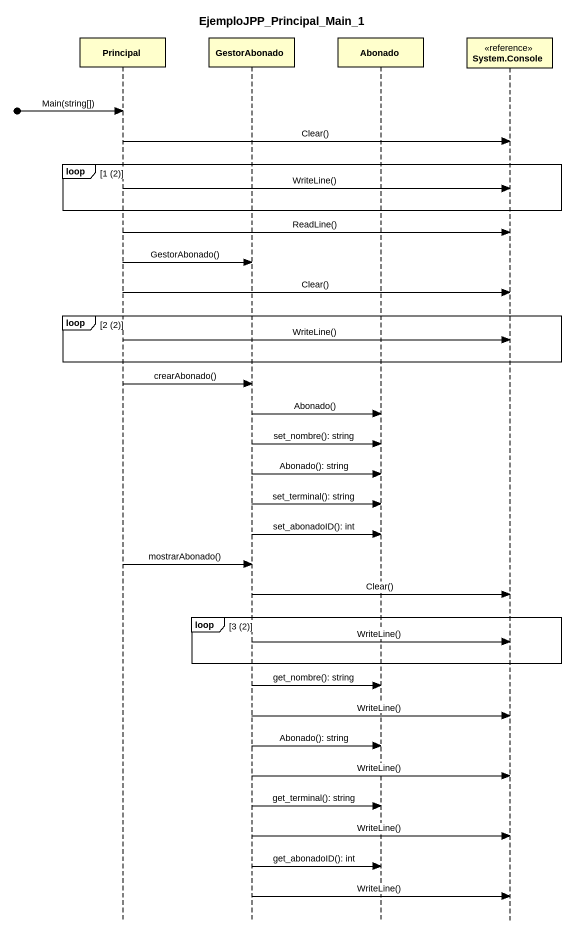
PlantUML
@startuml
title EjemploJPP_Principal_Main_1
hide footbox
participant Principal
participant GestorAbonado
participant Abonado
participant "System.Console" as System_Console <<reference>>

[o-> Principal : Main(string[])
Principal -> System_Console : Clear()
loop 1 (2)
  Principal -> System_Console : WriteLine()
end
Principal -> System_Console : ReadLine()
Principal -> GestorAbonado : GestorAbonado()
Principal -> System_Console : Clear()
loop 2 (2)
  Principal -> System_Console : WriteLine()
end
Principal -> GestorAbonado : crearAbonado()
GestorAbonado -> Abonado : Abonado()
GestorAbonado -> Abonado : set_nombre(): string
GestorAbonado -> Abonado : Abonado(): string
GestorAbonado -> Abonado : set_terminal(): string
GestorAbonado -> Abonado : set_abonadoID(): int
Principal -> GestorAbonado : mostrarAbonado()
GestorAbonado -> System_Console : Clear()
loop 3 (2)
  GestorAbonado -> System_Console : WriteLine()
end
GestorAbonado -> Abonado : get_nombre(): string
GestorAbonado -> System_Console : WriteLine()
GestorAbonado -> Abonado : Abonado(): string
GestorAbonado -> System_Console : WriteLine()
GestorAbonado -> Abonado : get_terminal(): string
GestorAbonado -> System_Console : WriteLine()
GestorAbonado -> Abonado : get_abonadoID(): int
GestorAbonado -> System_Console : WriteLine()
@enduml
